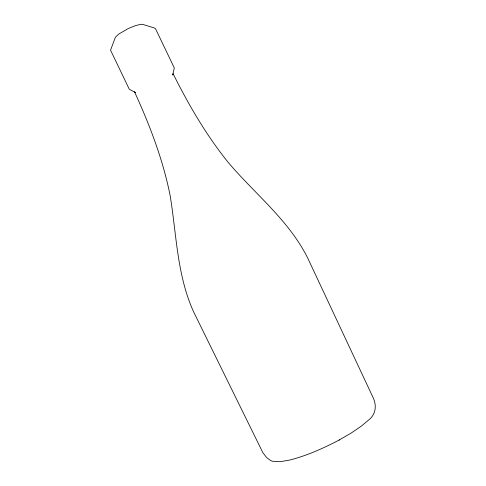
<?xml version="1.0" encoding="UTF-8"?>
<svg xmlns="http://www.w3.org/2000/svg" width="486" height="486" viewBox="0 0 486 486"><rect width="100%" height="100%" fill="white"/><g stroke="black" fill="none" stroke-linecap="round" stroke-linejoin="round"><path stroke-width="0.73" d="M339.258 439.97L350.965 433.184L360.758 426.568L368.406 420.214C376.292 414.291 376.905 404.704 372.628 396.6L307.863 258.37C288.915 220.079 254.591 193.829 227.685 161.765C206.015 134.719 188.489 104.575 173.028 73.629L172.724 75.02L174.304 67.937L155.587 28.874L154.402 27.975L142.623 24.373L140.97 24.3L135.442 25.618L128.261 28.54L118.596 34.142L115.401 37.234L110.547 50.155L129.264 89.217L135.533 92.595L134.519 91.824C149.767 125.145 163.023 159.694 170.167 195.73C176.612 234.835 176.965 275.544 193.811 312.261L262.877 452.703L266.583 457.49L270.477 460.461L272.251 461.232L280.173 461.7L290.014 459.999C307.225 455.516 323.555 448.226 339.258 439.97L339.119 440.037"/></g></svg>
